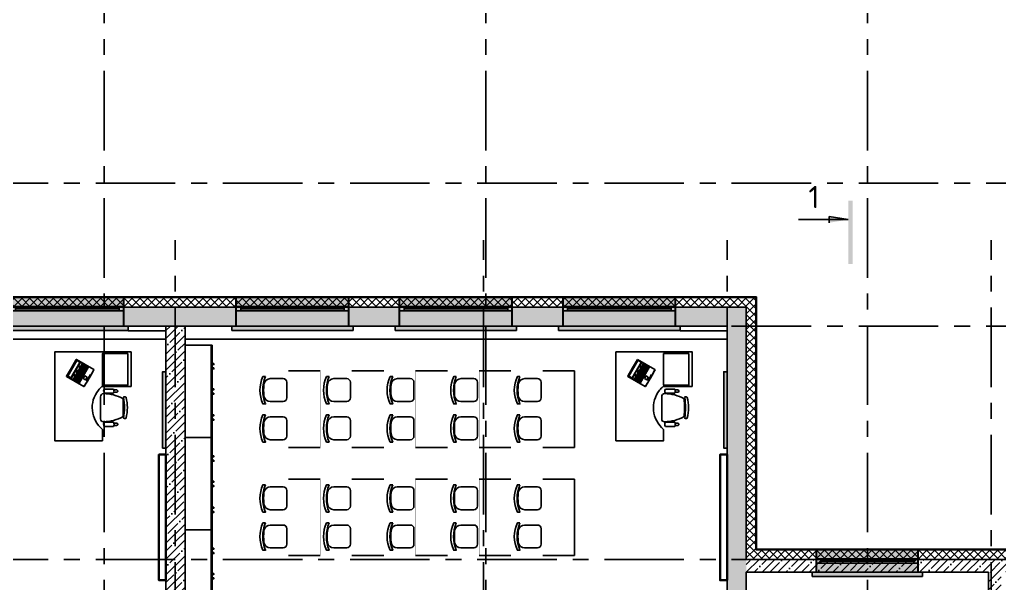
# Model space of a CAD drawing. Header units: millimetres. Extents: x -9318 to 9016603, y 0 to 838141.
# Drawn here: x 104070 to 119479, y 538717 to 547575 of the extents above; entities that cross this region are included whole.
import ezdxf
from ezdxf import colors
from ezdxf.entities.mleader import LeaderData, LeaderLine
from ezdxf.math import Vec2, Vec3

# ---------------------------------------------------------------- set-up
doc = ezdxf.new("R2010")
doc.units = ezdxf.units.MM
doc.linetypes.add('CENTER', pattern=[2, 1.25, -0.25, 0.25, -0.25])
doc.layers.add('АР_Разрезы', color=175, linetype='Continuous', lineweight=9)
doc.layers.add('ТХ_мебель передв', color=250, linetype='Continuous', lineweight=13)
doc.styles.add('ISOCPEUR', font='isocpeur.ttf', dxfattribs={"width": 0.7})
doc.styles.add('METRO-STYLE', font='isocpeur.ttf', dxfattribs={"width": 0.9, "oblique": 15})
pattern_1 = [(45, (-887755.71, 621612.85), (-123.743687, 123.743687), []), (45, (-887631.97, 621612.85), (-123.743687, 123.743687), [218.75, -43.75, 0, -43.75])]

# ---------------------------------------------------------------- blocks, each defined once
blk = doc.blocks.new('*U662')
h = blk.add_hatch(color=8)
h.dxf.hatch_style = 1
h.paths.add_polyline_path([(-1840, -310), (70, -310), (70, -240), (0, -240), (0, 220), (-1770, 220), (-1770, -240), (-1840, -240)])
at = {"color": 8, "lineweight": 30}
for p, q in [((-1770, -240), (-1770, 220)), ((0, -240), (0, 220))]:
    blk.add_line(p, q, dxfattribs=at)
at = {"color": 8}
for p, q in [((0, 220), (-1770, 220)), ((-1770, 70), (0, 70)), ((-1770, 0), (0, 0)), ((-1700, 0), (-1700, 70)), ((-1700, 35), (-70, 35)), ((-70, 0), (-70, 70)), ((-1840, -310), (-1840, -240)), ((-1840, -240), (-1770, -240)), ((0, -240), (70, -240)), ((70, -310), (70, -240)), ((-1840, -310), (70, -310))]:
    blk.add_line(p, q, dxfattribs=at)
blk = doc.blocks.new('*U633')
h = blk.add_hatch(color=8)
h.dxf.hatch_style = 1
h.paths.add_polyline_path([(-1840, -310), (70, -310), (70, -240), (0, -240), (0, 220), (-1770, 220), (-1770, -240), (-1840, -240)])
at = {"color": 8, "lineweight": 30}
for p, q in [((-1770, -240), (-1770, 220)), ((0, -240), (0, 220))]:
    blk.add_line(p, q, dxfattribs=at)
at = {"color": 8}
for p, q in [((0, 220), (-1770, 220)), ((-1770, 70), (0, 70)), ((-1770, 0), (0, 0)), ((-1700, 0), (-1700, 70)), ((-1700, 35), (-70, 35)), ((-70, 0), (-70, 70)), ((-1840, -310), (-1840, -240)), ((-1840, -240), (-1770, -240)), ((0, -240), (70, -240)), ((70, -310), (70, -240)), ((-1840, -310), (70, -310))]:
    blk.add_line(p, q, dxfattribs=at)
blk = doc.blocks.new('*U634')
h = blk.add_hatch(color=8)
h.dxf.hatch_style = 1
h.paths.add_polyline_path([(-1840, -310), (70, -310), (70, -240), (0, -240), (0, 220), (-1770, 220), (-1770, -240), (-1840, -240)])
at = {"color": 8, "lineweight": 30}
for p, q in [((-1770, -240), (-1770, 220)), ((0, -240), (0, 220))]:
    blk.add_line(p, q, dxfattribs=at)
at = {"color": 8}
for p, q in [((0, 220), (-1770, 220)), ((-1770, 70), (0, 70)), ((-1770, 0), (0, 0)), ((-1700, 0), (-1700, 70)), ((-1700, 35), (-70, 35)), ((-70, 0), (-70, 70)), ((-1840, -310), (-1840, -240)), ((-1840, -240), (-1770, -240)), ((0, -240), (70, -240)), ((70, -310), (70, -240)), ((-1840, -310), (70, -310))]:
    blk.add_line(p, q, dxfattribs=at)
blk = doc.blocks.new('*U635')
h = blk.add_hatch(color=8)
h.dxf.hatch_style = 1
h.paths.add_polyline_path([(-1840, -310), (70, -310), (70, -240), (0, -240), (0, 220), (-1770, 220), (-1770, -240), (-1840, -240)])
at = {"color": 8, "lineweight": 30}
for p, q in [((-1770, -240), (-1770, 220)), ((0, -240), (0, 220))]:
    blk.add_line(p, q, dxfattribs=at)
at = {"color": 8}
for p, q in [((0, 220), (-1770, 220)), ((-1770, 70), (0, 70)), ((-1770, 0), (0, 0)), ((-1700, 0), (-1700, 70)), ((-1700, 35), (-70, 35)), ((-70, 0), (-70, 70)), ((-1840, -310), (-1840, -240)), ((-1840, -240), (-1770, -240)), ((0, -240), (70, -240)), ((70, -310), (70, -240)), ((-1840, -310), (70, -310))]:
    blk.add_line(p, q, dxfattribs=at)
blk = doc.blocks.new('*U416')
h = blk.add_hatch(color=8)
h.dxf.hatch_style = 1
h.paths.add_polyline_path([(-1670, -210), (70, -210), (70, -140), (0, -140), (0, 220), (-1600, 220), (-1600, -140), (-1670, -140)])
at = {"color": 8, "lineweight": 30}
for p, q in [((-1600, -140), (-1600, 220)), ((0, -140), (0, 220))]:
    blk.add_line(p, q, dxfattribs=at)
at = {"color": 8}
for p, q in [((0, 220), (-1600, 220)), ((-1600, 70), (0, 70)), ((-1600, 0), (0, 0)), ((-1530, 0), (-1530, 70)), ((-1530, 35), (-70, 35)), ((-70, 0), (-70, 70)), ((-1670, -210), (-1670, -140)), ((-1670, -140), (-1600, -140)), ((0, -140), (70, -140)), ((70, -210), (70, -140)), ((-1670, -210), (70, -210))]:
    blk.add_line(p, q, dxfattribs=at)
blk = doc.blocks.new('_DotSmall')
at = {"color": 8, "linetype": 'ByBlock', "const_width": 0.5}
blk.add_lwpolyline([(-0.0625, 0, 1), (0.0625, 0, 1)], format="xyb", close=True, dxfattribs=at)
blk = doc.blocks.new('A$C60573c2e')
at = {"layer": 'АР_Разрезы', "ltscale": 100}
h = blk.add_hatch(color=8, dxfattribs=at)
h.dxf.hatch_style = 1
h.paths.add_polyline_path([(59699, -43275), (59769, -43275), (59769, -42275), (59699, -42275)])
h.paths.add_polyline_path([(59398, -42625), (59699, -42575), (59398, -42575)])
h.paths.add_polyline_path([(59398, -42575), (59699, -42575), (59398, -42525)])
at = {"layer": 'АР_Разрезы', "color": 8, "lineweight": 25, "ltscale": 100}
for p, q in [((59699, -42575), (59398, -42525)), ((59398, -42525), (59398, -42625))]:
    blk.add_line(p, q, dxfattribs=at)
blk.add_lwpolyline([(59699, -42575), (58915, -42575)], dxfattribs=at)
at = {"layer": 'АР_Разрезы', "color": 8, "lineweight": 25, "ltscale": 100, "insert": (59249, -42045), "char_height": 350, "width": 583.33, "attachment_point": 3, "style": 'METRO-STYLE'}
blk.add_mtext('{\\Q0;\\W1;1}', dxfattribs=at)
blk = doc.blocks.new('laptop')
at = {"color": 8}
for p, q in [((-150, 325), (-155, 323)), ((-150, 325), (-155, 323)), ((-155, 323), (-155, 10)), ((-155, 323), (-155, 10)), ((-150, 313), (-155, 311)), ((0, 326), (-150, 325)), ((0, 326), (-150, 325)), ((0, 314), (-150, 313)), ((-143, 309), (-140, 310)), ((-143, 254), (-143, 309)), ((-140, 310), (140, 310)), ((150, 325), (0, 326)), ((150, 325), (0, 326)), ((150, 313), (0, 314)), ((140, 310), (143, 309)), ((143, 309), (143, 254)), ((155, 323), (150, 325)), ((155, 323), (150, 325)), ((155, 311), (150, 313)), ((155, 10), (155, 323)), ((155, 10), (155, 323)), ((155, 248), (-155, 248)), ((-147, 210), (-147, 234)), ((-147, 210), (-147, 100)), ((147, 210), (-147, 210)), ((-147, 210), (-72, 210)), ((-130, 194), (-147, 194)), ((147, 192), (-147, 192)), ((147, 173), (-147, 173)), ((147, 155), (-147, 155)), ((-140, 253), (-143, 254)), ((140, 253), (-140, 253)), ((-138, 192), (-138, 173)), ((-137, 244), (-96, 244)), ((-130, 210), (-130, 194)), ((-129, 173), (-129, 155)), ((-128, 210), (-128, 194)), ((76, 194), (-128, 194)), ((-123, 155), (-123, 137)), ((-119, 192), (-119, 173)), ((-111, 210), (-111, 194)), ((-110, 173), (-110, 155)), ((-103, 155), (-103, 137)), ((-99, 192), (-99, 173)), ((-94, 210), (-94, 194)), ((-68, 219), (-92, 243)), ((-90, 173), (-90, 155)), ((-84, 155), (-84, 137)), ((-80, 192), (-80, 173)), ((-77, 210), (-77, 194)), ((-71, 173), (-71, 155)), ((-64, 155), (-64, 137)), ((-60, 210), (-60, 194)), ((-60, 192), (-60, 173)), ((-51, 173), (-51, 155)), ((-45, 155), (-45, 137)), ((-43, 210), (-43, 194)), ((-41, 192), (-41, 173)), ((-32, 173), (-32, 155)), ((-26, 210), (-26, 194)), ((-25, 155), (-25, 137)), ((-19, 242), (-21, 242)), ((-21, 242), (-21, 237)), ((-21, 237), (-19, 237)), ((-21, 226), (-21, 220)), ((21, 226), (-21, 226)), ((-21, 220), (21, 220)), ((-21, 192), (-21, 173)), ((-19, 237), (-19, 242)), ((-12, 173), (-12, 155)), ((-9, 210), (-9, 194)), ((-6, 242), (-8, 242)), ((-8, 242), (-8, 237)), ((-8, 237), (-6, 237)), ((-6, 237), (-6, 242)), ((-6, 155), (-6, 137)), ((-2, 192), (-2, 173)), ((8, 242), (6, 242)), ((6, 242), (6, 237)), ((6, 237), (8, 237)), ((7, 173), (7, 155)), ((8, 237), (8, 242)), ((8, 210), (8, 194)), ((14, 155), (14, 137)), ((18, 192), (18, 173)), ((21, 242), (19, 242)), ((19, 242), (19, 237)), ((19, 237), (21, 237)), ((21, 237), (21, 242)), ((21, 220), (21, 226)), ((25, 210), (25, 194)), ((27, 173), (27, 155)), ((33, 155), (33, 137)), ((37, 192), (37, 173)), ((42, 210), (42, 194)), ((46, 173), (46, 155)), ((53, 155), (53, 137)), ((57, 192), (57, 173)), ((59, 210), (59, 194)), ((66, 173), (66, 155)), ((68, 219), (92, 243)), ((69, 210), (69, 211)), ((69, 210), (69, 211)), ((147, 210), (69, 210)), ((72, 155), (72, 137)), ((76, 210), (76, 194)), ((76, 192), (76, 173)), ((79, 210), (79, 194)), ((147, 194), (79, 194)), ((85, 173), (85, 155)), ((92, 155), (92, 137)), ((96, 244), (137, 244)), ((96, 210), (96, 194)), ((96, 192), (96, 173)), ((105, 173), (105, 155)), ((113, 210), (113, 194)), ((129, 192), (129, 100)), ((130, 210), (130, 194)), ((143, 254), (140, 253)), ((147, 234), (147, 210)), ((147, 210), (147, 100)), ((-155, 10), (-155, 8)), ((-155, 8), (-152, 5)), ((-152, 5), (-150, 5)), ((-150, 5), (0, 0)), ((147, 137), (-147, 137)), ((147, 118), (-147, 118)), ((147, 100), (-147, 100)), ((-123, 118), (-123, 100)), ((-114, 137), (-114, 118)), ((-98, 118), (-98, 100)), ((-94, 137), (-94, 118)), ((-75, 137), (-75, 118)), ((-74, 118), (-74, 100)), ((-59, 14), (-59, 1)), ((59, 14), (-59, 14)), ((-59, 1), (-59, 14)), ((-59, 14), (59, 14)), ((-55, 137), (-55, 118)), ((-55, 118), (-55, 100)), ((-36, 137), (-36, 118)), ((-16, 137), (-16, 118)), ((0, 0), (150, 5)), ((3, 137), (3, 118)), ((9, 118), (9, 100)), ((23, 137), (23, 118)), ((29, 118), (29, 100)), ((42, 137), (42, 118)), ((48, 118), (48, 100)), ((59, 1), (59, 14)), ((59, 14), (59, 1)), ((62, 137), (62, 118)), ((68, 118), (68, 100)), ((81, 137), (81, 118)), ((87, 118), (87, 100)), ((90, 118), (90, 100)), ((109, 137), (109, 100)), ((150, 5), (153, 6)), ((153, 6), (155, 8)), ((155, 8), (155, 10))]:
    blk.add_line(p, q, dxfattribs=at)
blk.add_lwpolyline([(-52, 79), (-4, 79), (-4, 39), (-52, 39)], close=True, dxfattribs=at)
for centre, radius, start, end in [((-137, 234), 10, 90, 180), ((-96, 239), 5, 45, 90), ((-72, 215), 5, 270, 45), ((72, 215), 5, 135, 236.1175), ((96, 239), 5, 90, 135), ((137, 234), 10, 0, 90), ((-150, 10), 5, 180, 266.4167), ((0, 2405), 2405, 266.4167, 273.5833), ((150, 10), 5, 273.5833, 0)]:
    blk.add_arc(centre, radius, start, end, dxfattribs=at)
blk = doc.blocks.new('мваи')
at = {"color": 8}
for points in [[(95699, 222916), (95154, 222916), (95154, 221715), (96551, 221715), (96551, 222466), (96371, 222466)], [(95699, 222456), (95699, 222916)], [(95752, 222694), (95752, 222646)], [(95789, 222694), (95789, 222646)], [(96271, 222694), (96271, 222646)], [(96308, 222694), (96308, 222646)], [(95741, 222641), (95741, 222493)], [(95800, 222641), (95800, 222493)], [(96260, 222641), (96260, 222493)], [(96324, 222641), (96324, 222493)], [(96551, 222466), (96551, 221715), (95154, 221715)]]:
    blk.add_lwpolyline(points, dxfattribs=at)
blk.add_lwpolyline([(95180, 222864), (95678, 222864), (95678, 222466), (95180, 222466)], close=True, dxfattribs=at)
blk.add_lwpolyline([(96250, 222482, 0.127479), (96170, 222789, 0.028308), (95890, 222789, 0.127479), (95810, 222482, 0.416667), (95858, 222435), (96207, 222435)], format="xyb", dxfattribs=at)
for centre, radius, start, end in [((96030, 222190), 667, 75.9812, 104.0188), ((96030, 221982), 829, 78.7648, 101.2352)]:
    blk.add_arc(centre, radius, start, end, dxfattribs=at)
for points in [[(95868, 222795), (95858, 222800), (95852, 222821), (95863, 222832)], [(95863, 222832), (95863, 222837), (95868, 222837), (95868, 222837)], [(96191, 222837), (96202, 222832), (96207, 222816), (96197, 222800)], [(95741, 222641), (95757, 222652), (95778, 222652), (95800, 222641)], [(95752, 222694), (95757, 222705), (95768, 222710), (95778, 222705)], [(95778, 222705), (95784, 222699), (95784, 222699), (95789, 222694)], [(96197, 222800), (96197, 222800), (96197, 222795), (96191, 222795)], [(96260, 222641), (96281, 222652), (96302, 222652), (96324, 222641)], [(96271, 222694), (96276, 222705), (96292, 222710), (96302, 222705)], [(96302, 222705), (96302, 222699), (96308, 222699), (96308, 222694)], [(95757, 222403), (95736, 222419), (95715, 222435), (95699, 222456)], [(95800, 222493), (95778, 222482), (95757, 222482), (95741, 222493)], [(96371, 222466), (96218, 222281), (95942, 222249), (95757, 222403)], [(96250, 222482), (96255, 222456), (96234, 222435), (96207, 222435)], [(96324, 222493), (96302, 222482), (96281, 222482), (96260, 222493)]]:
    blk.add_open_spline(points, degree=3, dxfattribs=at)
at = {"color": 8, "rotation": 150}
blk.add_blockref('laptop', (95567, 222259), dxfattribs=at)
blk = doc.blocks.new('У018')
at = {"layer": 'ТХ_мебель передв', "color": 8, "ltscale": 100, "const_width": 2}
blk.add_lwpolyline([(94750, 82280), (95250, 82280), (95250, 81080), (94750, 81080)], close=True, dxfattribs=at)
blk = doc.blocks.new('тумба под доской')
at = {"color": 8}
for points in [[(-1451, -426), (0, -426), (0, 0), (-1451, 0)], [(-1165, -453), (-1149, -453), (-1149, -426), (-1165, -426)], [(-1096, -453), (-1080, -453), (-1080, -426), (-1096, -426)], [(-768, -453), (-752, -453), (-752, -426), (-768, -426)], [(-699, -453), (-683, -453), (-683, -426), (-699, -426)], [(-360, -453), (-344, -453), (-344, -426), (-360, -426)], [(-291, -453), (-275, -453), (-275, -426), (-291, -426)]]:
    blk.add_lwpolyline(points, close=True, dxfattribs=at)
blk.add_lwpolyline([(-1451, -410), (0, -410)], dxfattribs=at)
blk = doc.blocks.new('Стул парты')
at = {"color": 8}
for points in [[(-95, -360, -0.36493), (-180, -259), (-180, -58, -0.414078), (-122, 0), (122, 0, -0.414078), (180, -58), (180, -259, -0.36493), (95, -360, -0.041656)], [(-212, -334, 0.203875), (217, -334), (217, -374, -0.227009), (-212, -374)]]:
    blk.add_lwpolyline(points, format="xyb", close=True, dxfattribs=at)

msp = doc.modelspace()

# ---------------------------------------------------------------- hatches: boundary and pattern name
at = {"ltscale": 100}
h = msp.add_hatch(dxfattribs=at)
h.set_pattern_fill('ANSI37', color=256, scale=700)
h.set_pattern_definition([(45, (-881264.54, 560766.49), (-61.871843, 61.871843), []), (135, (-881264.54, 560766.49), (-61.871843, -61.871843), [])])
h.paths.add_polyline_path([(132347.11, 521222.96), (125997.1, 521222.96), (125997.1, 539092.96), (115497.1, 539092.96), (115497.1, 543057.96), (80697.1, 543057.96), (80697.1, 539092.96), (75721.91, 539092.96), (75721.91, 539242.96), (80547.1, 539242.96), (80547.1, 543207.96), (115647.1, 543207.96), (115647.1, 539242.96), (126147.1, 539242.96), (126147.1, 521372.96), (132497.11, 521372.96), (132497.08, 511362.96), (119097.1, 511362.96), (119097.1, 517712.96), (111217.1, 517712.96), (111217.1, 522902.96), (102981.79, 522902.96), (102981.79, 522652.96), (102831.79, 522652.96), (102831.79, 523052.96), (111367.1, 523052.96), (111367.1, 517862.96), (119247.1, 517862.96), (119247.1, 511512.96), (132347.08, 511512.96)])
h = msp.add_hatch(dxfattribs=at)
h.set_pattern_fill('ANSI35', color=256, scale=700)
h.set_pattern_definition(pattern_1)
h.paths.add_polyline_path([(115197.1, 543057.96), (80697.1, 543057.96), (80697.1, 539092.96), (80697.1, 538892.96), (80697.1, 531572.96), (80797.1, 531572.96), (80797.1, 530315.44), (80997.1, 530315.44), (80997.1, 531272.96), (84752.1, 531272.96), (84752.1, 530090.44), (84952.1, 530090.44), (84952.1, 531272.96), (91952.1, 531272.96), (91952.1, 531572.96), (80997.1, 531572.96), (80997.1, 542757.96), (115197.1, 542757.96)])
h = msp.add_hatch(dxfattribs=at)
h.set_pattern_fill('ANSI35', color=256, scale=700)
h.set_pattern_definition(pattern_1)
h.paths.add_polyline_path([(115497.1, 543057.96), (115197.1, 543057.96), (115197.1, 542757.96), (115197.1, 531572.96), (104242.1, 531572.96), (104242.1, 531272.96), (111367.1, 531272.96), (111367.1, 530090.44), (111567.1, 530090.44), (111567.1, 531272.96), (115197.1, 531272.96), (115197.1, 530315.44), (115397.1, 530315.44), (115397.1, 531272.96), (115497.1, 531272.96), (115497.1, 538892.96), (115497.1, 538893.25), (115497.1, 539093.25), (115497.1, 539092.96)])
h = msp.add_hatch(dxfattribs=at)
h.set_pattern_fill('ANSI35', color=256, scale=700)
h.set_pattern_definition([(45, (-867830.71, 633547.5), (-123.743687, 123.743687), []), (45, (-867706.97, 633547.5), (-123.743687, 123.743687), [218.75, -43.75, 0, -43.75])])
h.paths.add_polyline_path([(106672.1, 542757.96), (106372.1, 542757.96), (106372.1, 534987.6), (106672.1, 534987.6)])
h = msp.add_hatch(color=256)
h.dxf.hatch_style = 1
h.paths.add_polyline_path([(106372.1, 542041.76), (106319.16, 542041.76), (106319.16, 540841.76), (106372.1, 540841.76)])
h = msp.add_hatch(color=256)
h.dxf.hatch_style = 1
h.paths.add_polyline_path([(115197.1, 542041.76), (115144.16, 542041.76), (115144.16, 540841.76), (115197.1, 540841.76)])
h = msp.add_hatch(dxfattribs=at)
h.set_pattern_fill('ANSI35', color=256, scale=700)
h.set_pattern_definition(pattern_1)
h.paths.add_polyline_path([(125997.1, 539092.96), (115497.05, 539092.96), (115497.14, 538892.96), (119307.1, 538892.96), (119307.15, 530987.52), (119507.15, 530987.52), (119507.1, 538892.96), (125797.1, 538892.96), (125997.1, 538892.96)])

# ---------------------------------------------------------------- linework, layer by layer
at = {"linetype": 'CENTER', "ltscale": 1000}
for p, q in [((105402.03, 590770.43), (105402.03, 535038.08)), ((111402.03, 590770.43), (111402.03, 535038.08)), ((117402.03, 590770.43), (117402.03, 535038.08)), ((51268.34, 545007.96), (134446.74, 545007.96)), ((106517.1, 509801.69), (106517.1, 544109.16)), ((111367.1, 509801.69), (111367.1, 544109.16)), ((115197.1, 509801.69), (115197.1, 544109.16)), ((119347.1, 509801.69), (119347.1, 544109.16)), ((51268.34, 542757.96), (134446.74, 542757.96)), ((51268.34, 539092.96), (134865.51, 539092.96))]:
    msp.add_line(p, q, dxfattribs=at)
at = {"ltscale": 100}
for p, q in [((80537.1, 543217.96), (115657.1, 543217.96)), ((80547.1, 543207.96), (115647.1, 543207.96)), ((115647.1, 543207.96), (115647.1, 539242.96)), ((115657.1, 543217.96), (115657.1, 539252.96)), ((80697.1, 543057.96), (115497.1, 543057.96)), ((115497.1, 543057.96), (115497.1, 539092.96)), ((80997.1, 542757.96), (115197.1, 542757.96)), ((105777.1, 542687.91), (106372.1, 542687.91)), ((106372.1, 542757.96), (106372.1, 534987.6)), ((106672.1, 542757.96), (106672.1, 534987.6)), ((114457.1, 542687.91), (115197.1, 542687.91)), ((115197.1, 542757.96), (115197.1, 531572.96)), ((98127.09, 542554.46), (106372.1, 542554.4)), ((106672.1, 542554.46), (115197.1, 542554.4)), ((126147.1, 539242.96), (115647.1, 539242.96)), ((126157.1, 539252.96), (115657.1, 539252.96)), ((125997.1, 539092.96), (115497.1, 539092.96)), ((115497.1, 538892.96), (115497.1, 531272.96)), ((119307.1, 538892.96), (115497.1, 538892.96)), ((119307.1, 538892.96), (119307.1, 530987.51))]:
    msp.add_line(p, q, dxfattribs=at)
for p, q in [((108797.22, 542054.39), (108297.22, 542054.39)), ((109797.22, 542054.39), (109297.22, 542054.39)), ((110797.22, 542054.39), (110297.22, 542054.39)), ((111797.22, 542054.39), (111297.22, 542054.39)), ((112797.22, 542054.39), (112297.22, 542054.39)), ((112797.22, 540854.39), (112797.22, 542054.39)), ((108297.22, 540854.39), (108797.22, 540854.39)), ((109297.22, 540854.39), (109797.22, 540854.39)), ((110297.22, 540854.39), (110797.22, 540854.39)), ((111297.22, 540854.39), (111797.22, 540854.39)), ((112297.22, 540854.39), (112797.22, 540854.39)), ((108297.22, 540354.39), (108797.22, 540354.39)), ((109797.22, 540354.39), (109297.22, 540354.39)), ((110797.22, 540354.39), (110297.22, 540354.39)), ((111797.22, 540354.39), (111297.22, 540354.39)), ((112297.22, 540354.39), (112797.22, 540354.39)), ((112797.22, 540354.39), (112797.22, 539154.39)), ((108297.22, 539154.39), (108797.22, 539154.39)), ((109297.22, 539154.39), (109797.22, 539154.39)), ((110297.22, 539154.39), (110797.22, 539154.39)), ((111297.22, 539154.39), (111797.22, 539154.39)), ((112297.22, 539154.39), (112797.22, 539154.39))]:
    msp.add_line(p, q)
at = {"linetype": 'Continuous', "ltscale": 100}
msp.add_lwpolyline([(107410.09, 542761.26), (107530.09, 542761.26)], dxfattribs=at)
for points in [[(106372.1, 540841.76), (106319.16, 540841.76), (106319.16, 542041.76), (106372.1, 542041.76)], [(115197.1, 540841.76), (115144.16, 540841.76), (115144.16, 542041.76), (115197.1, 542041.76)]]:
    msp.add_lwpolyline(points, close=True)
at = {"lineweight": 35}
for points in [[(106372.1, 538767.02), (106260.85, 538767.02), (106260.85, 540741.76), (106372.1, 540741.76)], [(115197.1, 538767.02), (115085.85, 538767.02), (115085.85, 540741.76), (115197.1, 540741.76)]]:
    msp.add_lwpolyline(points, close=True, dxfattribs=at)

# ---------------------------------------------------------------- block references
at = {"ltscale": 100}
msp.add_blockref('A$C60573c2e', (57402.03, 587007.96), dxfattribs=at)
for name, p in [('*U635', (105707.1, 542997.96)), ('*U634', (109247.1, 542997.96)), ('*U633', (111817.1, 542997.96)), ('*U662', (114387.1, 542997.96)), ('У018', (13547.16, 459774.2)), ('У018', (14547.16, 459774.2)), ('У018', (15547.16, 459774.2)), ('У018', (16547.16, 459774.2)), ('У018', (17547.16, 459774.2)), ('У018', (13547.16, 458074.2)), ('У018', (14547.16, 458074.2)), ('У018', (15547.16, 458074.2)), ('У018', (16547.16, 458074.2)), ('У018', (17547.16, 458074.2)), ('*U416', (118202.1, 539032.96))]:
    msp.add_blockref(name, p)
at = {"xscale": -1, "rotation": 90}
for p in [(106672.09, 541007.3), (106672.09, 539556.69), (106672.09, 538106.07)]:
    msp.add_blockref('тумба под доской', p, dxfattribs=at)
at = {"rotation": 270}
for name, p in [('мваи', (-117092.24, 637508.07)), ('мваи', (-108267.24, 637508.07)), ('Стул парты', (108272.22, 541754.39)), ('Стул парты', (109272.22, 541754.39)), ('Стул парты', (110272.22, 541754.39)), ('Стул парты', (111272.22, 541754.39)), ('Стул парты', (112272.22, 541754.39)), ('Стул парты', (108272.22, 541154.39)), ('Стул парты', (109272.22, 541154.39)), ('Стул парты', (110272.22, 541154.39)), ('Стул парты', (111272.22, 541154.39)), ('Стул парты', (112272.22, 541154.39)), ('Стул парты', (108272.22, 540054.39)), ('Стул парты', (109272.22, 540054.39)), ('Стул парты', (110272.22, 540054.39)), ('Стул парты', (111272.22, 540054.39)), ('Стул парты', (112272.22, 540054.39)), ('Стул парты', (108272.22, 539454.39)), ('Стул парты', (109272.22, 539454.39)), ('Стул парты', (110272.22, 539454.39)), ('Стул парты', (111272.22, 539454.39)), ('Стул парты', (112272.22, 539454.39))]:
    msp.add_blockref(name, p, dxfattribs=at)

# ---------------------------------------------------------------- leaders
ml = msp.add_multileader_mtext('Standard')
ml.set_content('+13,700', color=8, style='ISOCPEUR')
ml.set_leader_properties(color=8, linetype='Continuous', lineweight=-1)
ml.set_arrow_properties(name='DOTSMALL')
ml.build(insert=Vec2(0, 0))
ml.multileader.update_dxf_attribs({"has_text_frame": 1, "text_left_attachment_type": 4, "text_right_attachment_type": 4, "dogleg_length": 100, "arrow_head_size": 180})
ctx = ml.context
ctx.base_point, ctx.char_height, ctx.arrow_head_size, ctx.landing_gap_size, ctx.plane_origin = Vec3(118053.07, 658154.33), 250, 180, 50, Vec3(117803.7, 657493.51)
ctx.left_attachment, ctx.right_attachment = 4, 4
notes = []
notes.append((ctx, [(0, (0, 0, 0), (0, 0), (1, 0), 1, [])]))
ctx.mtext.insert, ctx.mtext.width, ctx.mtext.line_spacing_style, ctx.mtext.flow_direction = Vec3(118103.07, 658487.66), 852.697, 2, 5
ml = msp.add_multileader_mtext('Standard')
ml.set_content('+15,850', color=8, style='ISOCPEUR')
ml.set_leader_properties(color=8, linetype='Continuous', lineweight=-1)
ml.set_arrow_properties(name='DOTSMALL')
ml.build(insert=Vec2(0, 0))
ml.multileader.update_dxf_attribs({"has_text_frame": 1, "text_left_attachment_type": 4, "text_right_attachment_type": 4, "dogleg_length": 100, "arrow_head_size": 180})
ctx = ml.context
ctx.base_point, ctx.char_height, ctx.arrow_head_size, ctx.landing_gap_size, ctx.plane_origin = Vec3(116043.29, 652621.27), 250, 180, 50, Vec3(116522.41, 649668.82)
ctx.left_attachment, ctx.right_attachment = 4, 4
notes.append((ctx, [(0, (0, 0, 0), (0, 0), (1, 0), 1, [])]))
ctx.mtext.insert, ctx.mtext.width, ctx.mtext.line_spacing_style, ctx.mtext.flow_direction = Vec3(116093.29, 652954.61), 852.697, 2, 5
for ctx, leaders in notes:
    for number, flags, end, landing, length, lines in leaders:
        leader = LeaderData()
        leader.index, (leader.has_last_leader_line, leader.has_dogleg_vector, leader.attachment_direction) = number, flags
        leader.last_leader_point, leader.dogleg_vector, leader.dogleg_length = Vec3(end), Vec3(landing), length
        for number, points, colour, breaks in lines:
            line = LeaderLine()
            line.index, line.vertices, line.color, line.breaks = number, Vec3.list(points), colors.encode_raw_color(colour), breaks
            leader.lines.append(line)
        ctx.leaders.append(leader)

doc.saveas('drawing.dxf')
